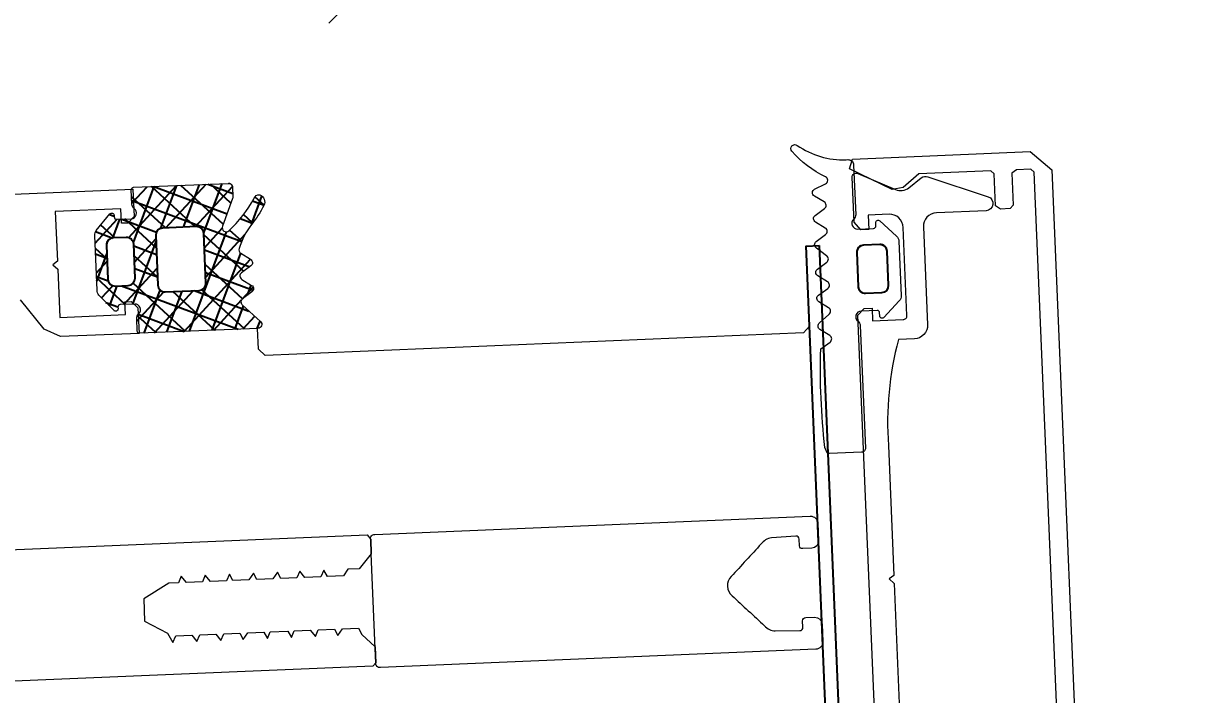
# Model space of a CAD drawing. Header units: millimetres. Extents: x -222892 to 671268, y 0 to 135099.
# Drawn here: x -52746.5 to -52658.3, y 114797.3 to 114848.3 of the extents above; entities that cross this region are included whole.
import ezdxf
from ezdxf import colors
from ezdxf.entities.mleader import LeaderData, LeaderLine
from ezdxf.math import Vec2, Vec3

# ---------------------------------------------------------------- set-up
doc = ezdxf.new("R2010")
doc.units = ezdxf.units.MM
for name, color, linetype in [('_TEXT', 7, 'Continuous'), ('АР_новое окно', 155, 'Continuous'), ('АР_Сущ Несущая стена', 216, 'Continuous')]:
    doc.layers.add(name, color=color, linetype=linetype)
doc.layers.add('АР_Окна', color=4, linetype='Continuous', lineweight=5)
doc.layers.add('АР_Штриховка кирпич', color=250, linetype='Continuous', lineweight=5)
doc.styles.add('ISOCPEUR', font='isocpeur.ttf', dxfattribs={"width": 0.85})

# ---------------------------------------------------------------- blocks, each defined once
blk = doc.blocks.new('стойка витр.')
h = blk.add_hatch()
h.set_pattern_fill('ANSI37', scale=0.5, angle=-69.23283665521843)
h.set_pattern_definition([(335.7671633447816, (-69115.31625940584, 318510.9409690977), (0.6515825639889636, 1.447617495164233), []), (65.76716334478155, (-69115.31625940584, 318510.9409690977), (-1.447617495164233, 0.6515825639889636), [])])
edge = h.paths.add_edge_path()
edge.add_line((-22.69442369043827, 14.13646889062511), (-23.03581465108437, 15.03674084689555))
edge.add_arc((-23.43472203482704, 14.88552442783714), 0.426606969231953, 20.76054121617168, 72.29995807937499)
edge.add_arc((-23.17519432072194, 15.69843630689562), 0.4267278803337561, 110.7639791014305, 252.28796188313498, ccw=False)
edge.add_line((-23.32647754022037, 16.09744767434313), (-22.30045238576713, 16.48652534212306))
edge.add_arc((-22.23557122191811, 16.31559297980009), 0.1828317202011609, 20.74895968860318, 110.7853670150393, ccw=False)
edge.add_line((-22.06459766681655, 16.38036551539699), (-22.02136925791274, 16.26636916297139))
edge.add_arc((-21.85036169383434, 16.33121481389334), 0.1828894349477776, 200.7666051414026, 335.7779732891441)
edge.add_line((-21.68357339510112, 16.25618009645405), (-21.08991230116226, 17.78525728297245))
edge.add_arc((-21.70321396183568, 17.95657679537892), 0.6367804192309714, 344.3928406199507, 381.7248777476984)
edge.add_line((-21.1116628201562, 18.19228116337763), (-22.58147269752226, 22.06827310883818))
edge.add_arc((-23.18057156739388, 21.852472630542), 0.6367804192296693, 19.80944894391843, 57.14148607166609)
edge.add_line((-22.83507592984824, 22.38737642259366), (-24.29334917705273, 23.13834224954917))
edge.add_arc((-24.36844682475663, 22.97158227615987), 0.1828894349476184, 65.75635339884347, 200.7677215648203)
edge.add_line((-24.53945312526776, 22.90673329312267), (-24.49622471639304, 22.79273694081348))
edge.add_arc((-24.66715707872659, 22.7278557770023), 0.1828317201976129, -69.25104032206309, 20.78536700277641, ccw=False)
edge.add_line((-24.60238454316277, 22.55688222189201), (-25.62840969761601, 22.16780455411208))
edge.add_arc((-25.77973726672901, 22.56679910380675), 0.4267278803402734, 149.2463648073436, 290.7703475895543, ccw=False)
edge.add_arc((-26.51302534269302, 23.00322659508151), 0.4266069692186295, 329.2343686070108, 380.7737854734352)
edge.add_line((-26.11415292418678, 23.1545352198882), (-26.50320860397187, 24.18050239048171))
edge.add_arc((-26.6741821590871, 24.11572985494814), 0.1828317201915107, 20.74895966852365, 110.7853670116034)
edge.add_line((-26.73906332292245, 24.28666221726598), (-33.46508004333009, 21.73609814226074))
edge.add_arc((-33.37260125833668, 21.44478009969028), 0.3056444463767395, 107.6120180140902, 200.6882886899978)
edge.add_line((-33.6585366082727, 21.33680091994756), (-33.39916615508264, 20.65282280623796))
edge.add_arc((-33.11489203283651, 20.76049792175978), 0.3039830703862393, 200.7452912846324, 225.8123610097134)
edge.add_line((-33.32677140043234, 20.54252351805917), (-31.79381202385412, 18.90709041146329))
edge.add_arc((-32.0063560722166, 18.68866847666476), 0.3047673113958362, -108.86283880448178, 45.781400895661875, ccw=False)
edge.add_arc((-28.70749382052437, 27.75544220980088), 9.952967568180252, 231.9543329511108, 250.0411665169116, ccw=False)
edge.add_arc((-35.13741779119496, 19.64784166335459), 0.4002801790554734, 42.30928712460122, 119.2250395725891)
edge.add_arc((-34.91139847875967, 19.56672148584141), 0.6024183835395109, 134.3950067436913, 228.6478049676944)
edge.add_arc((-28.53884731806517, 27.80771469972205), 11.01872594929672, 232.0873456721725, 240.8889416158169)
edge.add_arc((-36.88860151399224, 12.8729826853881), 6.091684827127049, 40.75890454826748, 60.61437004968877, ccw=False)
edge.add_arc((-32.50226594848368, 16.64775385941913), 0.3047655738188228, -34.89587558046088, 41.60271899476669, ccw=False)
edge.add_line((-32.25229934006347, 16.47340148731018), (-32.76342180219945, 15.75802363698313))
edge.add_arc((-32.51342051808022, 15.58368567090239), 0.3047857747310843, 145.1100748179471, 256.4242518685471)
edge.add_line((-32.58496309185284, 15.28741547561367), (-31.72801335877739, 15.09082250765641))
edge.add_arc((-31.79955593254474, 14.79455231235153), 0.3047857747455557, -34.88992517811971, 76.42425187022229, ccw=False)
edge.add_line((-31.54955464840168, 14.62021434627968), (-32.06065512256464, 13.90477851201285))
edge.add_arc((-31.81065383841726, 13.73044054594722), 0.304785774745541, 145.1100748233031, 256.4242518693868)
edge.add_line((-31.88219641218893, 13.4341703506434), (-31.02524667911348, 13.23757738269342))
edge.add_arc((-31.09682011228135, 12.94126594878393), 0.3048331054871362, -24.2246592297883, 76.42043308581259, ccw=False)
edge.add_line((-30.81882951050648, 12.81618818287097), (-31.59985344059533, 11.12048939903616))
edge.add_arc((-31.32187980059053, 10.99539431777895), 0.3048247429134716, 155.7710645559098, 290.7402899417831)
edge.add_line((-31.21393143609748, 10.71032366952568), (-22.80062470957637, 13.90072279884771))
edge.add_arc((-22.86539724513609, 14.07169635396312), 0.1828317202009504, 290.7489596761703, 380.7489600455551)
edge = h.paths.add_edge_path(flags=16)
edge.add_line((-23.10434971895302, 21.04022295145114), (-22.19142218885827, 18.63276889372355))
edge.add_arc((-22.69773797682865, 18.4407695405971), 0.5414973949605305, -69.23283665472542, 20.767163345274582, ccw=False)
edge.add_line((-22.5057386237022, 17.93445375262672), (-23.43116100440966, 17.58352553217992))
edge.add_arc((-23.62316035752519, 18.08984132014666), 0.5414973949532591, 200.7671633443313, 290.7671633443313, ccw=False)
edge.add_line((-24.12947614549194, 17.89784196703113), (-25.04240367558668, 20.30529602475872))
edge.add_arc((-24.53608788761267, 20.4972953778888), 0.541497394965222, 110.76716334549809, 200.7671633454981, ccw=False)
edge.add_line((-24.72808724074275, 21.00361116586282), (-23.80266486003529, 21.35453938630963))
edge.add_arc((-23.6106655069234, 20.84822359833925), 0.5414973949553709, 20.767163343835023, 110.767163343835, ccw=False)
edge = h.paths.add_edge_path(flags=16)
edge.add_line((-26.85119390953332, 20.26120087689196), (-25.51269974335446, 16.73149769075098))
edge.add_arc((-26.01901553132848, 16.5394983376209), 0.541497394965222, -69.23283665450191, 20.76716334549809, ccw=False)
edge.add_line((-25.82701617819839, 16.03318254964688), (-28.23444912247942, 15.12026302596496))
edge.add_arc((-28.4264484756095, 15.62657881394625), 0.5414973949720253, 200.7671633452251, 290.76716334522513, ccw=False)
edge.add_line((-28.9327642635908, 15.43457946081617), (-30.27125842979876, 18.96428264696442))
edge.add_arc((-29.76494264181383, 19.15628200007632), 0.5414973949689773, 110.76716334328901, 200.767163343289, ccw=False)
edge.add_line((-29.95694199492573, 19.66259778806125), (-27.5495090506447, 20.57551731175045))
edge.add_arc((-27.35750969751825, 20.06920152376551), 0.541497394974137, 20.767163344728715, 110.76716334472869, ccw=False)
at = {"lineweight": 0, "ltscale": 100, "transparency": 33554687}
for points in [[(65.92687011216185, 59.2824299609274), (-26.6419368966599, 24.17953274302999), (-25.90703195796232, 22.24153677027789), (-25.27813291337225, 21.95846499659092), (-24.82208952034125, 22.13140062004823), (-25.21116718812846, 23.15742577453057), (-20.53714279274573, 24.92985650197079), (-19.19699615391437, 21.39579562939616), (-18.76855027934653, 21.29748815141647), (-18.98085410959902, 20.82581386800302), (-17.68393587967148, 17.40574934773758), (-22.35796027505421, 15.63331862029736), (-22.70380953396671, 16.54534742246324), (-23.1598529269977, 16.37241179900593), (-23.44292470067739, 15.74351275440858), (-22.75122618288151, 13.91945515007683), (-17.16517298531835, 16.03773513642955), (-16.24131551088067, 17.04008095841709), (-15.46667035139399, 19.81128934778826)], [(-4.8720624113339, 3.563811556159635), (-32.68827406296623, -6.984337978748954), (-32.78663952485658, -7.412805841304362), (-32.39756185706938, -8.438830995786702), (-31.09647737510386, -9.118948907402228), (-30.2985029091069, -8.81635004535201), (-29.78357822878752, -9.142708211846184), (-28.64349873815081, -8.710380147196702), (-28.58844165704795, -8.16787993638718), (-28.18751332900138, -8.537466511741513), (-27.04754980615689, -8.105182423096267), (-26.87849637278123, -7.51945380341931), (-26.47751006082399, -7.889018390778801), (-25.33748855406884, -7.456712314131437), (-25.28243147299509, -6.914212103321915), (-24.7675067926466, -7.240570269808813), (-23.62748528589145, -6.808264193168725), (-23.5724282048177, -6.265763982351928), (-23.05744554058765, -6.592100160843984), (-21.91748201774317, -6.159816072198737), (-21.86242493664031, -5.617315861389216), (-21.46149660859373, -5.986902436743549), (-20.32147510183859, -5.554596360096184), (-20.15236368455226, -4.968845752424386), (-19.75143535650568, -5.338432327778719), (-18.6114718336612, -4.906148239133472), (-18.44241840028553, -4.320419619456516), (-18.0414320883574, -4.689984206808731), (-17.35739599072258, -4.430591765623831), (-15.14439867439796, -4.764904394331097), (-14.53915697429329, -6.360969294146344), (-15.78927863537683, -7.87813783652382), (-15.87193323494284, -8.691881148712127), (-16.27286156296032, -8.322294573416002), (-17.41288306971546, -8.754600650063367), (-17.58193650312023, -9.340329269682115), (-17.9828648311377, -8.97074269438599), (-19.12288633789285, -9.403048771026079), (-19.29193977129762, -9.988777390644827), (-19.69292608322576, -9.61921280335082), (-20.83288960607024, -10.05149689199607), (-20.8879466871731, -10.59399710274738), (-21.40287136749248, -10.26763893631141), (-22.54295085812919, -10.6999670009609), (-22.59800793926115, -11.24246721171221), (-22.99893626727862, -10.87288063641608), (-24.25289614239591, -11.34839313392149), (-24.30795322352787, -11.89089334468008), (-24.70893953545601, -11.52132875738607), (-25.84896104221116, -11.95363483402616), (-26.01801447558682, -12.53936345364491), (-26.4189428036334, -12.16977687834878), (-27.55896431035944, -12.60208295499615), (-27.61402139149141, -13.14458316574746), (-28.12900405569235, -12.81824698731361), (-29.26896757853683, -13.25053107595886), (-29.32402465966879, -13.79303128671745), (-29.89022619093885, -15.05085136390699), (-29.45792011427693, -16.19087287064031), (-29.14341260807123, -16.33238676948531), (-1.327200956468005, -5.784237234569446)], [(-69.8438361948356, -5.633594956780144), (-69.21493715024553, -5.916666730459838), (-30.90838462579995, 8.609511357899464), (-30.62531285212026, 9.238410402496811), (-31.1873041553481, 10.72042096611403)], [(-68.58632373265573, -58.46540642052423), (-90.15068845250062, -1.598661102303595), (-90.00917455367744, -1.284153596119722), (-88.98317839115043, -0.8950869223335758), (-88.55468153662514, -0.9934413902010419), (-87.69009137133253, -3.273426419786119), (-87.37564184903749, -3.414962306625966), (-86.69163474338711, -3.155580859434849), (-86.43607351230457, -2.797891934278596), (-87.30066367759719, -0.5179069046935183), (-87.1591497787449, -0.2033993985096458), (-82.02911098225741, 1.741955958394101), (-80.54324021661887, 1.262233232868311), (-79.70200834979187, 1.450846736610401), (-77.34320693471818, 4.170836259007046), (-77.83057009245385, 4.768357554989052), (-90.48468705118285, -0.0301937209587777), (-91.4479567084054, -1.960141251613095), (-69.79711318280897, -59.05493725829001)]]:
    blk.add_lwpolyline(points, dxfattribs=at)
at = {"color": 7, "lineweight": 0, "ltscale": 100, "transparency": 33554687}
for points in [[(-22.69442369043827, 14.13646889062511), (-23.03581465108437, 15.03674084689555, 0.2287523810762611), (-23.30501911480678, 15.29193636016134, -0.7101639231358212), (-23.32647754022037, 16.09744767434313), (-22.30045238576713, 16.48652534212306, -0.4143996870914876), (-22.06459766681655, 16.38036551539699), (-22.02136925791274, 16.26636916297139, 0.6682503890445888), (-21.68357339510112, 16.25618009645405), (-21.08991230116226, 17.78525728297245, 0.1643479059441302), (-21.1116628201562, 18.19228116337763), (-22.58147269752226, 22.06827310883818, 0.1643479059441302), (-22.83507592984824, 22.38737642259366), (-24.29334917705273, 23.13834224954917, 0.6682503891596868), (-24.53945312526776, 22.90673329312267), (-24.49622471639304, 22.79273694081348, -0.4143996870833266), (-24.60238454316277, 22.55688222189201), (-25.62840969761601, 22.16780455411208, -0.7101639231391418), (-26.14645609946456, 22.78500538597291, 0.2287523810910513), (-26.11415292418678, 23.1545352198882), (-26.50320860397187, 24.18050239048171, 0.4143996871765861), (-26.73906332292245, 24.28666221726598), (-33.46508004333009, 21.73609814226074, 0.4300281847644905), (-33.6585366082727, 21.33680091994756), (-33.39916615508264, 20.65282280623796, 0.1098139781175365), (-33.32677140043234, 20.54252351805917), (-31.79381202385412, 18.90709041146329, -0.8000358277039689), (-32.10488848172827, 18.40026861818478, -0.07908294790216032), (-34.84140179419774, 19.91728321780829, 0.3488032577412263), (-35.33285102594527, 19.99716969329165, 0.4361245879823007), (-35.30940773655311, 19.11450854978466, 0.03842309887939363), (-33.89950172111276, 18.18089248692559, -0.08685322061285544), (-32.2743724368047, 16.85010652759956, -0.3467629046601076), (-32.25229934006347, 16.47340148731018), (-32.76342180219945, 15.75802363698313, 0.5278770357902526), (-32.58496309185284, 15.28741547561367), (-31.72801335877739, 15.09082250765641, -0.5278770357776507), (-31.54955464840168, 14.62021434627968), (-32.06065512256464, 13.90477851201285, 0.5278770357650493), (-31.88219641218893, 13.4341703506434), (-31.02524667911348, 13.23757738269342, -0.4697389635461835), (-30.81882951050648, 12.81618818287097), (-31.59985344059533, 11.12048939903616, 0.667984424932516), (-31.21393143609748, 10.71032366952568), (-22.80062470957637, 13.90072279884771, 0.4142135642613711)], [(-74.06369480097783, 3.308391450875206, 0.5779496213016146), (-74.28822709678207, 3.786457927264564), (-75.21591578132939, 3.825837128097191, -0.615333828900983), (-75.41972296024323, 4.330405631961185, 0.1014034095220688), (-73.83454927545972, 7.11715754520992, 0.8870851218243345), (-74.38353605600423, 7.372048574252403, -0.1649969122064492), (-77.37516639285604, 4.905523520799761), (-77.48916274512885, 4.862295111939602, 0.4143043114941015), (-77.73690205768798, 4.311953389369592), (-76.39677740688785, 0.7779505007420084, 0.2286961432583318), (-76.12757003956358, 0.5227576163306367, -0.3190489133936659), (-75.8308042481076, 0.1276532846095506, -0.3190018552396916), (-76.10608007785049, -0.2827473570214352), (-77.2460725926212, -0.7150424396677408, -0.4143996870833266), (-77.48192731157178, -0.6088826129343943), (-77.5683841292921, -0.380889908366953, 0.6683385997492722), (-77.90615079682902, -0.370689789611788), (-78.61388821495348, -1.942959389103635, 0.1988829373258806), (-78.62659800215624, -2.362689632165711), (-77.15678812476108, -6.238681577618991, 0.1988829373551211), (-76.86896414318471, -6.544446800158767), (-75.29665854779887, -7.25210424636316, 0.6683385997492723), (-75.05058378231479, -7.020506375207333), (-75.13704060006421, -6.792513670639892, -0.4143996870833266), (-75.03088077326538, -6.556658951718418), (-73.89088825849467, -6.124363869072113, -0.7102015621310012), (-73.37286607688293, -6.741579856578028, 0.2286961432583318), (-73.40517316877958, -7.111109647914418), (-70.10181337440736, -15.82230158713355, 0.414362099440266), (-69.70872084749863, -15.99923473002855), (-67.42870682594366, -15.13463357074215, 0.1511707915363169), (-67.28675684856717, -15.02397433044825), (-67.28408048482379, -14.56993261339812, 0.03540799054371244), (-69.94453478069045, -7.554127657436766), (-70.80145552181057, -7.357523695485725, -0.527867958552825), (-70.9799117797229, -6.88692200143123), (-70.46881830951315, -6.171555145097955, 0.5278679585528249), (-70.64727456742548, -5.700953451043461), (-71.54744570542243, -5.39029515288712, -0.527867958552825), (-71.72590196330566, -4.91969345882535), (-71.21480849309592, -4.20432660249935, 0.5278679585528249), (-71.39326475097914, -3.733724908495788), (-72.25018549209926, -3.537120946544746, -0.527867958552825), (-72.4286417500116, -3.066519252482976), (-71.91757026780397, -2.351094412268139, 0.5278679585717272), (-72.0960265256872, -1.880492718206369), (-72.95294726680731, -1.683888756255328, -0.5278679585717273), (-73.13140352474875, -1.213287062200834), (-72.66353846338461, -0.3839238536165794, 0.5278679585528249), (-72.84199472126784, 0.08667784044519067), (-73.69893745039008, 0.2833397862850688, -0.5278679585717273), (-73.8773937083024, 0.753941480339563), (-73.36630023809266, 1.469308336665563, 0.5278679585717272), (-73.5447564960632, 1.939910030763713), (-74.40167723721243, 2.136513992714754, -0.5278679585528251), (-74.58013349509565, 2.607115686776524)]]:
    blk.add_lwpolyline(points, format="xyb", close=True, dxfattribs=at)
for points in [[(-26.73906332292245, 24.28666221726598), (-26.73906332292245, 24.28666221726598)], [(-22.80062470957637, 13.90072279884771), (-22.80062470957637, 13.90072279884771)], [(-72.00534459005576, 0.06645459306309931), (-72.91737339223619, -0.2793946658493951)]]:
    blk.add_lwpolyline(points, dxfattribs=at)
at = {"color": 7}
for points in [[(-23.10434971895302, 21.04022295145114), (-22.19142218885827, 18.63276889372355, -0.414213562373095), (-22.5057386237022, 17.93445375262672), (-23.43116100440966, 17.58352553217992, -0.414213562373095), (-24.12947614549194, 17.89784196703113), (-25.04240367558668, 20.30529602475872, -0.414213562373095), (-24.72808724074275, 21.00361116586282), (-23.80266486003529, 21.35453938630963, -0.414213562373095)], [(-26.85119390953332, 20.26120087689196), (-25.51269974335446, 16.73149769075098, -0.414213562373095), (-25.82701617819839, 16.03318254964688), (-28.23444912247942, 15.12026302596496, -0.414213562373095), (-28.9327642635908, 15.43457946081617), (-30.27125842979876, 18.96428264696442, -0.414213562373095), (-29.95694199492573, 19.66259778806125), (-27.5495090506447, 20.57551731175045, -0.414213562373095)], [(-75.33468511578394, -1.905527627641277), (-74.42175758568919, -4.312981685368868, -0.414213562373095), (-74.73607402053312, -5.011296826465696), (-75.88953189010499, -5.44869808882504, -0.414213562373095), (-76.58784703121637, -5.134381653973833), (-77.50077456128201, -2.726927596246242, -0.414213562373095), (-77.18645812643808, -2.028612455142138), (-76.03300025686622, -1.591211192782794, -0.414213562373095)]]:
    blk.add_lwpolyline(points, format="xyb", close=True, dxfattribs=at)
at = {"lineweight": 0, "ltscale": 100, "transparency": 33554687}
blk.add_lwpolyline([(-59.28629948117305, -43.93455252060812), (-73.55412178576807, -6.30930235532287), (-74.18304982228437, -6.026241575636959), (-74.75303158370662, -6.242383619959583), (-74.40718232482322, -7.154412422125461), (-76.57319999407628, -7.975785172551696, -0.414362099391309), (-76.9662925209559, -7.798852029714908), (-79.34394296052051, -1.52882071842032, -0.4143260923197838), (-78.74236241533072, -0.1922330582674476), (-77.26035185172805, 0.3697582449676702), (-76.87127418394084, -0.6562669095073943), (-76.3012924225186, -0.4401248651847709), (-76.06142006575828, 0.3027815256646136), (-77.27188147796551, 3.494853341355338, 0.5512236456822476), (-77.7769173583074, 3.597680757055059), (-79.92338595120236, 1.349376512123854, -0.2673491356416615), (-80.91622193696094, 1.059369939495809), (-82.0875922003761, 1.397509788286698, 0.2496293600316565), (-82.58705019962508, 1.269536347390385), (-86.19986947378493, -1.925987660470128, 0.8270430078467679), (-85.63532520958688, -2.84412238272489), (-82.10129332900397, -1.503986737930973, -0.4143260923197836), (-80.76472567670862, -2.105611734441482), (-78.12768279598095, -9.059679143334506, 0.4143260923033303), (-76.7911151413573, -9.661304145942267), (-75.65109363460215, -9.228998069294903, -0.08279896819570452), (-71.78454054114991, -16.33338165576424), (-68.2828855071275, -25.56749207813118), (-67.85441064060433, -25.66578856210981), (-68.06674346281216, -26.13747383952432), (-64.60831683766446, -35.257587909633, -0.08279896819570452)], format="xyb", dxfattribs=at)
blk.add_lwpolyline([(-72.91737339223619, -0.2793946658493951), (-54.81141330953687, -48.02608389785019), (-53.89938450735644, -47.68023463893769), (-72.00534459005576, 0.06645459306309931)], close=True)
blk.add_lwpolyline([(-32.39756185706938, -8.438830995786702), (-32.78663952485658, -7.412805841304362, 0.5239329190821609), (-33.2204523376422, -7.186144611914642), (-64.21182667926769, -18.93829823563283, 0.4143255057077639), (-64.53033920991584, -19.64587643784762), (-64.05480472955969, -20.89989428329136, 0.410627156480438), (-63.35370618529851, -21.2207818566676), (-62.72021259606117, -20.98055557451153, 0.4925517741577297), (-62.57218080674647, -20.68314875576471), (-62.75156135272118, -20.21010964907327, -0.4411110715409258), (-62.61002546586678, -19.89566012677096), (-60.83807044223067, -19.28752400128724, -0.2080566110632873), (-59.94503853938659, -19.40384657128016, -1.575399656426527e-05), (-56.87977393603069, -20.78551547546522, -0.4398191101055806), (-56.36006749374792, -22.15601788895583, -1.575399656426528e-05), (-57.73845635901671, -25.2227588602982, -0.2080566110632873), (-58.32981322327396, -25.9019745689875), (-60.05946139091975, -26.62167684709857, -0.4411110715409258), (-60.37391091321479, -26.48014096025872), (-60.5532914591895, -26.00710185356729, 0.4925517741577297), (-60.86130306290579, -25.88263065828505), (-61.49479665214312, -26.12285694043385, 0.410627156480438), (-61.80683951149695, -26.82793655114801), (-61.3313050311408, -28.08195439658448, 0.4143255057077639), (-60.62370682114852, -28.40042247599195), (-29.6323624739598, -16.64818975485105, 0.5239329190821609), (-29.45792011430603, -16.19087287058937), (-29.84699778209324, -15.16484771611431)], format="xyb", close=True, dxfattribs=at)
at = {"color": 7, "lineweight": 0, "ltscale": 100, "transparency": 33554687}
blk.add_arc((-33.37357679728302, 21.44486016019073), 0.304760386648688, 110.7561904730667, 200.7778938289061, dxfattribs=at)
blk = doc.blocks.new('A$Cec9b444d')
at = {"layer": 'АР_новое окно'}
h = blk.add_hatch(dxfattribs=at)
h.set_pattern_fill('ANSI37', color=256, scale=0.4999999999999999, angle=24.59291897554258)
h.set_pattern_definition([(69.59291897554259, (-312533.4256309916, -91758.61839273755), (-1.487866758978935, 0.5535420106238736), []), (159.5929189755425, (-312533.4256309916, -91758.61839273755), (-0.5535420106238738, -1.487866758978935), [])])
edge = h.paths.add_edge_path()
edge.add_line((6548.451543394764, 2238.445642179062), (6548.411292953318, 2239.407628293973))
edge.add_arc((6548.837524924576, 2239.425511606693), 0.426606969230795, 130.8631193106455, 182.402536173819, ccw=False)
edge.add_arc((6548.279159500191, 2240.070808755573), 0.4267278803331276, 310.8751155085644, 452.3990982904126)
edge.add_line((6548.261296701107, 2240.497162604228), (6547.164936934255, 2240.451289837502))
edge.add_arc((6547.172522067331, 2240.268615527143), 0.1828317201942392, 92.37771037387427, 182.4141177003121)
edge.add_line((6546.989852613653, 2240.260914319286), (6546.994949299698, 2240.139103451585))
edge.add_arc((6546.812219818644, 2240.131456087688), 0.1828894349619838, -132.61489588426417, 2.3964722633974134, ccw=False)
edge.add_line((6546.688391359247, 2239.996863895997), (6545.541124098359, 2241.169164356219))
edge.add_arc((6546.03759845924, 2241.567915546037), 0.6367804192920743, 181.4381996426683, 218.7702367704202, ccw=False)
edge.add_line((6545.401018639514, 2241.55193319603), (6545.227726129679, 2245.69362661085))
edge.add_arc((6545.863416062311, 2245.730877273636), 0.6367804192392239, 146.0215913215114, 183.353628449271, ccw=False)
edge.add_line((6545.335367020553, 2246.086761400601), (6546.380695375988, 2247.350802209357))
edge.add_arc((6546.515334283268, 2247.227024545505), 0.1828894349669478, 2.3953558180173786, 137.4067239839457, ccw=False)
edge.add_line((6546.698063913306, 2247.234668348798), (6546.703160599324, 2247.11285748121))
edge.add_arc((6546.885834909646, 2247.120442614361), 0.1828317201596406, 182.3777103978586, 272.4141177228796)
edge.add_line((6546.893536117574, 2246.937773160721), (6547.989895884453, 2246.983645927334))
edge.add_arc((6547.972080475158, 2247.410001758865), 0.4267278803749426, 272.3927298041481, 413.916712586526)
edge.add_arc((6548.474588932293, 2248.099686910254), 0.4266069692122565, 182.3892919169225, 233.92870878341319, ccw=False)
edge.add_line((6548.048352838608, 2248.081902124042), (6548.002482664331, 2249.178199932186))
edge.add_arc((6548.185152117981, 2249.185901140067), 0.1828317201684116, 92.3777103656563, 182.4141177085033, ccw=False)
edge.add_line((6548.177566984933, 2249.368575450402), (6555.364656006614, 2249.66929029583))
edge.add_arc((6555.394221839319, 2249.365079202822), 0.305644446330617, 2.474788707097389, 95.55105938295537, ccw=False)
edge.add_line((6555.699581216659, 2249.37827686335), (6555.730161332851, 2248.647411657844))
edge.add_arc((6555.426448873583, 2248.63458788721), 0.3039830702646786, -22.649283628637875, 2.417786096509303, ccw=False)
edge.add_line((6555.706988562623, 2248.5175272624), (6554.940899378238, 2246.410939201619))
edge.add_arc((6555.222226203743, 2246.293728573489), 0.3047673113956771, 157.3816764940331, 312.0259161941805)
edge.add_arc((6548.622877420103, 2253.332014850413), 9.952967568207473, 313.1219108744432, 331.2087444402439)
edge.add_arc((6557.723599636435, 2248.407183479588), 0.4002801790498829, 83.93803781351778, 160.8537902615971, ccw=False)
edge.add_arc((6557.547708546624, 2248.243697892138), 0.6024183835293704, -25.484727576248872, 68.76807064779598, ccw=False)
edge.add_arc((6548.447264319586, 2253.313736582851), 11.01872594966432, 322.2741357768159, 331.0757317204602, ccw=False)
edge.add_arc((6561.998506221537, 2242.867279844155), 6.091684826941774, 142.5487073405098, 162.4041728419304)
edge.add_arc((6556.480953075582, 2244.612400008807), 0.3047655738086504, 161.5603583962118, 238.0589529714075)
edge.add_line((6556.319717943689, 2244.353778108685), (6557.071031851974, 2243.897117346932))
edge.add_arc((6556.909759173021, 2243.638495051894), 0.3047857747129721, -53.261174478714395, 58.053002572099615, ccw=False)
edge.add_line((6557.092072367689, 2243.3942487264), (6556.381531947649, 2242.876422547476))
edge.add_arc((6556.563845142314, 2242.63217622197), 0.304785774720753, 126.7388255193569, 238.0530025677395)
edge.add_line((6556.402572463337, 2242.373553926938), (6557.153888964064, 2241.916831206488))
edge.add_arc((6556.992616285055, 2241.65820891139), 0.3047857747936488, -53.26117447681611, 58.05300256926603, ccw=False)
edge.add_line((6557.17492947978, 2241.413962585838), (6556.464389059714, 2240.896136407027))
edge.add_arc((6556.646746847417, 2240.651864305688), 0.3048331055332871, 126.7426443079046, 227.3877366234162)
edge.add_line((6556.440364621333, 2240.427521712796), (6557.825431740102, 2239.175730268071))
edge.add_arc((6557.619071919477, 2238.951378427537), 0.3048247429575804, -87.57721254543412, 47.392012840440714, ccw=False)
edge.add_line((6557.631957781217, 2238.646826168498), (6548.6419140564, 2238.270673932097))
edge.add_arc((6548.6342128485, 2238.453343385784), 0.1828317202055253, 182.4141173443002, 272.4141177137184, ccw=False)
edge = h.paths.add_edge_path(flags=16)
edge.add_line((6546.112836551766, 2244.954122015627), (6546.220471903409, 2242.381635602362))
edge.add_arc((6546.761495928793, 2242.404272577622), 0.5414973949076394, 182.3959140496314, 272.3959140496775)
edge.add_line((6546.784132904054, 2241.863248552238), (6547.772993519362, 2241.904623449128))
edge.add_arc((6547.750356544166, 2242.445647474536), 0.5414973949285851, 272.3959140427484, 362.3959140428485)
edge.add_line((6548.291380569573, 2242.468284449733), (6548.183745217942, 2245.040770863001))
edge.add_arc((6547.642721192489, 2245.018133887785), 0.5414973949748565, 2.395914044662461, 92.39591404475459)
edge.add_line((6547.620084217272, 2245.559157913239), (6546.631223601948, 2245.517783016344))
edge.add_arc((6546.653860577216, 2244.976758990894), 0.5414973949733509, 92.39591405006294, 182.3959140500629)
edge = h.paths.add_edge_path(flags=16)
edge.add_line((6549.864071890762, 2245.711717034527), (6550.021882106246, 2241.940050671968))
edge.add_arc((6550.562906131702, 2241.962687647185), 0.5414973949776016, 182.3959140446985, 272.3959140446524)
edge.add_line((6550.585543106919, 2241.42166362173), (6553.158006959387, 2241.529298029349))
edge.add_arc((6553.135369984131, 2242.070322054817), 0.541497394991523, 272.3959140488266, 362.3959140488768)
edge.add_line((6553.676394009599, 2242.092959030074), (6553.518583794114, 2245.864625392754))
edge.add_arc((6552.977559768718, 2245.841988417477), 0.5414973949192282, 2.395914051313867, 92.39591405126782)
edge.add_line((6552.954922793442, 2246.383012442871), (6550.38245894097, 2246.275378035251))
edge.add_arc((6550.405095916228, 2245.734354009785), 0.5414973949893273, 92.395914049029, 182.395914049029)
at = {"layer": 'АР_новое окно', "lineweight": 0, "ltscale": 100, "transparency": 33554687}
for points in [[(6599.939105890491, 2248.696504763134, -0.5779496213016146), (6599.957491198389, 2249.224353499256), (6600.794908192664, 2249.62546420042, 0.615333828900983), (6600.783814496111, 2250.169526394583, -0.1014034095220688), (6598.230255705974, 2252.108108180962, -0.8870851218243345), (6598.634726856899, 2252.558395877861, 0.1649969122064492), (6602.35540535915, 2251.467456193717), (6602.477216226735, 2251.47255287969, -0.4143043114941015), (6602.921461679869, 2251.06402288571), (6603.079464131609, 2247.287762073524, -0.2286961432583318), (6602.9323378339, 2246.947247951338, 0.3190489133936659), (6602.814908724154, 2246.467260688883, 0.3190018552396916), (6603.229425191936, 2246.198222462989), (6604.447564846977, 2246.249190619536, 0.4143996870833266), (6604.622649167579, 2246.439566137753), (6604.612455795542, 2246.683187872809, -0.6683385997492722), (6604.91898254677, 2246.825426105775), (6606.188120041545, 2245.658286882754, -0.1988829373258806), (6606.364905968894, 2245.277390897576), (6606.538198478745, 2241.135697482641, -0.1988829373551211), (6606.393848875224, 2240.741364872268), (6605.22664510107, 2239.472286743834, -0.6683385997492723), (6604.909307754459, 2239.58842189158), (6604.899114382422, 2239.832043626755, 0.4143996870833266), (6604.708738864118, 2240.007127947351), (6603.490599209062, 2239.9561597908, 0.7102015621310012), (6603.257116917832, 2239.184934418077, -0.2286961432583318), (6603.432174068328, 2238.857900767051), (6603.821644515197, 2229.549551627407, -0.414362099440266), (6603.529836131303, 2229.232258484064), (6601.093525841768, 2229.130320874804, -0.1511707915363169), (6600.919490833386, 2229.176223809392), (6600.73843312358, 2229.592612029039, -0.03540799054371244), (6600.424762077177, 2237.089354435918), (6601.135271517862, 2237.60717931858, 0.527867958552825), (6601.114231291307, 2238.110041028505), (6600.362948362374, 2238.566703086401, -0.5278679585528249), (6600.341908135821, 2239.069564796326), (6601.04731829807, 2239.709262505277, 0.527867958552825), (6601.026278071489, 2240.212124215195), (6600.274995142569, 2240.668786273095, -0.5278679585528249), (6600.253954915986, 2241.171647983013), (6600.964464356672, 2241.689472865675, 0.527867958552825), (6600.943424130117, 2242.1923345756), (6600.192138608784, 2242.649058592201, -0.5278679585717272), (6600.171098382199, 2243.151920302118), (6600.881607822887, 2243.669745184781, 0.5278679585717273), (6600.86056759636, 2244.172606894713), (6600.104187981394, 2244.751079820193, -0.5278679585528249), (6600.083147754812, 2245.253941530111), (6600.793654603081, 2245.771828371475, 0.5278679585717273), (6600.772614376528, 2246.274690081399), (6600.02133144761, 2246.731352139299, -0.5278679585717272), (6600.000291221097, 2247.234213849233), (6600.710800661784, 2247.752038732016, 0.5278679585528251), (6600.689760435227, 2248.254900441821)], [(6548.451543394764, 2238.445642179062), (6548.411292953318, 2239.407628293973, -0.2287523810762611), (6548.558415547439, 2239.748143690948, 0.7101639231358212), (6548.261296701107, 2240.497162604228), (6547.164936934255, 2240.451289837502, 0.4143996870914876), (6546.989852613653, 2240.260914319286), (6546.994949299698, 2240.139103451585, -0.6682503890445888), (6546.688391359247, 2239.996863895997), (6545.541124098359, 2241.169164356219, -0.1643479059441302), (6545.401018639514, 2241.55193319603), (6545.227726129679, 2245.69362661085, -0.1643479059441302), (6545.335367020553, 2246.086761400601), (6546.380695375988, 2247.350802209357, -0.6682503891596868), (6546.698063913306, 2247.234668348798), (6546.703160599324, 2247.11285748121, 0.4143996870833266), (6546.893536117574, 2246.937773160721), (6547.989895884453, 2246.983645927334, 0.7101639231391418), (6548.223406404954, 2247.75486689323, -0.2287523810910513), (6548.048352838608, 2248.081902124042), (6548.002482664331, 2249.178199932186, -0.4143996871765861), (6548.177566984933, 2249.368575450402), (6555.364656006614, 2249.66929029583, -0.4300281847644905), (6555.699581216659, 2249.37827686335), (6555.730161332851, 2248.647411657844, -0.1098139781175365), (6555.706988562623, 2248.5175272624), (6554.940899378238, 2246.410939201619, 0.8000358277039689), (6555.426257763672, 2246.067334588039, 0.07908294790216032), (6557.345461075705, 2248.538467334762, -0.3488032577412263), (6557.765870793176, 2248.805225400808, -0.4361245879823007), (6558.091511625516, 2247.984495036826, -0.03842309887939363), (6557.162496953734, 2246.571552835245, 0.08685322061285544), (6556.19183496043, 2244.708799025762, 0.3467629046601076), (6556.319717943689, 2244.353778108685), (6557.071031851974, 2243.897117346932, -0.5278770357902526), (6557.092072367689, 2243.3942487264), (6556.381531947649, 2242.876422547476, 0.5278770357776507), (6556.402572463337, 2242.373553926938), (6557.153888964064, 2241.916831206488, -0.5278770357650493), (6557.17492947978, 2241.413962585838), (6556.464389059714, 2240.896136407027, 0.4697389635461835), (6556.440364621333, 2240.427521712796), (6557.825431740102, 2239.175730268071, -0.667984424932516), (6557.631957781217, 2238.646826168498), (6548.6419140564, 2238.270673932097, -0.4142135642613711)], [(6566.252485336278, 2221.506884218814), (6566.206612569597, 2222.603243985662, -0.5239329190821609), (6566.516298218073, 2222.982273890274), (6599.632131240406, 2224.367915119248, -0.4143255057077639), (6600.203293706062, 2223.842662244709), (6600.259359844195, 2222.502680757268, -0.410627156480438), (6599.740998517873, 2221.93188347369), (6599.064078579996, 2221.903560480386, -0.4925517741577297), (6598.810994950661, 2222.118764808934), (6598.789845749295, 2222.624231017571, 0.4411110715409258), (6598.536030642088, 2222.857659380561), (6596.667704610457, 2222.719775398874, 0.2080566110632873), (6595.892416317632, 2222.261556037893, 1.575399656426527e-05), (6593.617724516777, 2219.785544474798, 0.4398191101055806), (6593.678998587101, 2218.321093335344, 1.575399656426528e-05), (6596.152575247059, 2216.0437539763, 0.2080566110632873), (6596.963431422138, 2215.651900453608), (6598.836745487541, 2215.670570358961, 0.4411110715409258), (6599.070173850616, 2215.924385466189), (6599.049024649249, 2216.429851674825, -0.4925517741577297), (6599.28324644893, 2216.665445339898), (6599.960166386808, 2216.693768333202, -0.410627156480438), (6600.524397888005, 2216.168267794175), (6600.580464026125, 2214.828286306731, -0.4143255057077639), (6600.055175271769, 2214.257156838929), (6566.939338713067, 2212.871600129467, -0.5239329190821609), (6566.599072948383, 2213.223435430238), (6566.553200181688, 2214.319795197203)]]:
    blk.add_lwpolyline(points, format="xyb", close=True, dxfattribs=at)
for points in [[(6619.201964706165, 2189.74783244971), (6616.65949785852, 2250.512825753261), (6616.405680158926, 2250.74631607508), (6615.309351371398, 2250.700444604608), (6614.954083753788, 2250.441469556443), (6615.056020066797, 2248.005190246279), (6614.82259170372, 2247.751375139052), (6614.09169551892, 2247.72079372673), (6613.716038564789, 2247.949124107491), (6613.614102251781, 2250.385403417656), (6613.360284552157, 2250.618893739468), (6607.878578655816, 2250.389533794706), (6606.701184102053, 2249.36401544263), (6605.853573735699, 2249.206526476632), (6602.615011064534, 2250.779421559826), (6602.828052683468, 2251.520480137387), (6616.349616612584, 2252.086235618392), (6617.994380082107, 2250.690764718341), (6620.54704289419, 2189.682087720909)], [(6548.177566984933, 2249.368575450402), (6548.177566984933, 2249.368575450402)], [(6449.215957556616, 2245.093199592735), (6548.13040934276, 2249.231877156003), (6548.217055597699, 2247.161030448478), (6547.75019887152, 2246.653400234138), (6547.262893442533, 2246.6330108975), (6547.217020675839, 2247.729370664465), (6542.222589229186, 2247.520398759974), (6542.380594273341, 2243.744075988968), (6542.025355042697, 2243.485164195772), (6542.406077703476, 2243.135021651159), (6542.558986061643, 2239.480509747747), (6547.553417508296, 2239.689481652237), (6547.51264142762, 2240.664030551615), (6547.999946856634, 2240.684419888139), (6548.507577071059, 2240.217563161921), (6548.589129232369, 2238.268465363396), (6542.620148886406, 2238.018717378262), (6541.376492229389, 2238.576864222066), (6539.574238497655, 2240.819976467822)], [(6536.224609914112, 2221.71483997665), (6565.94763881764, 2222.958480623832), (6566.206612569597, 2222.603243985662), (6566.252485336278, 2221.506884218814), (6565.323806611217, 2220.369810330019), (6564.471130538225, 2220.334133527756), (6564.12608727206, 2219.83153804057), (6562.90785467889, 2219.780565995463), (6562.643843607177, 2220.257678052557), (6562.420611208581, 2219.760179251341), (6561.202502532864, 2219.709212391047), (6560.816680593607, 2220.181227762059), (6560.593386236249, 2219.683726368547), (6559.375215601785, 2219.632756915841), (6559.111204530142, 2220.109868972833), (6558.766161263949, 2219.60727348564), (6557.547990629483, 2219.556304032934), (6557.283979557825, 2220.033416089923), (6556.938874332926, 2219.530818010327), (6555.720765657196, 2219.479851150031), (6555.456754585495, 2219.95696320713), (6555.2335221869, 2219.459464405912), (6554.015351552436, 2219.408494953207), (6553.629467654446, 2219.880507731809), (6553.406235255822, 2219.383008930707), (6552.188126580105, 2219.332042070414), (6551.802304640876, 2219.804057441313), (6551.579010283549, 2219.306556047807), (6550.848083119351, 2219.275973339213), (6548.944979412476, 2218.098128554599), (6549.016338201721, 2216.392652491124), (6550.762463835978, 2215.489519154978), (6551.158541106019, 2214.773884641321), (6551.381773504614, 2215.271383442419), (6552.59994413908, 2215.322352895123), (6552.985766078322, 2214.850337524228), (6553.208998476958, 2215.347836325215), (6554.427169111408, 2215.398805777918), (6554.812991050665, 2214.926790407025), (6555.036285408009, 2215.424291800535), (6556.254394083725, 2215.475258660827), (6556.518405155399, 2214.998146603843), (6556.863448421564, 2215.500742091029), (6558.081681014747, 2215.55171413614), (6558.345692086447, 2215.074602079162), (6558.568924485042, 2215.572100880259), (6559.908844028329, 2215.628164426521), (6560.172855100017, 2215.15105236966), (6560.396149457371, 2215.648553763053), (6561.614320091836, 2215.699523215758), (6562.000142031051, 2215.227507844855), (6562.22337442969, 2215.725006645962), (6563.441545064126, 2215.775976098662), (6563.705556135827, 2215.298864041682), (6564.050661360712, 2215.801462121274), (6565.268770036427, 2215.852428981567), (6565.532781108128, 2215.375316924589), (6566.548103495685, 2214.441606064674), (6566.599072948368, 2213.223435430235), (6566.365582626559, 2212.969617730599), (6536.642553723045, 2211.725977083422)], [(6599.321895621155, 2244.90625257312), (6600.296444520465, 2244.947028653764)], [(6599.57674029233, 2238.815461359544), (6599.10988356615, 2238.307831145203), (6558.177394910321, 2236.595175720735), (6557.669764695924, 2237.062032446841), (6557.603505185099, 2238.645635684023)], [(6548.6419140564, 2238.270673932097), (6548.6419140564, 2238.270673932097)]]:
    blk.add_lwpolyline(points, dxfattribs=at)
blk.add_lwpolyline([(6604.935920217602, 2199.449179819476), (6603.253725278504, 2239.653662448898), (6603.720612984007, 2240.161293959492), (6604.329667321845, 2240.186777389695), (6604.370443402522, 2239.212228490437), (6606.684942824486, 2239.309069413608, 0.414362099391309), (6606.976751208367, 2239.626362556946), (6606.696423107072, 2246.326208108336, 0.4143260923197838), (6605.617590452052, 2247.318420700623), (6604.03398721489, 2247.252161189775), (6604.07985998157, 2246.155801422926), (6603.470805643718, 2246.130317992721), (6602.958047763923, 2246.718984290266), (6602.815332777835, 2250.129874458513, -0.5512236456822476), (6603.239210102969, 2250.423068474617), (6606.097019133974, 2249.200314639889, 0.2673491356416615), (6607.12389557631, 2249.324217339476), (6608.067833380102, 2250.095857329253, -0.2496293600316565), (6608.577367868221, 2250.174661516938), (6613.155912041436, 2248.657832572541, -0.8270430078467679), (6612.998024097772, 2247.591646382596), (6609.22173230623, 2247.433642634549, 0.4143260923197836), (6608.229555593913, 2246.354776981652), (6608.540466403817, 2238.924004266056, -0.4143260923033303), (6607.548289691799, 2237.845138606527), (6606.330119057333, 2237.794169153822, 0.08279896819570452), (6605.569758482407, 2229.741570146997), (6605.982608197724, 2219.87445616253), (6605.627337987712, 2219.615543073071), (6606.008091627858, 2219.265401824722), (6606.41584465717, 2209.520098707846, 0.08279896819570452)], format="xyb", dxfattribs=at)
at = {"layer": 'АР_новое окно'}
for points in [[(6549.864071890762, 2245.711717034527), (6550.021882106246, 2241.940050671968, 0.414213562373095), (6550.585543106919, 2241.42166362173), (6553.158006959387, 2241.529298029349, 0.414213562373095), (6553.676394009599, 2242.092959030074), (6553.518583794114, 2245.864625392754, 0.414213562373095), (6552.954922793442, 2246.383012442871), (6550.38245894097, 2246.275378035251, 0.414213562373095)], [(6546.112836551766, 2244.954122015627), (6546.220471903409, 2242.381635602362, 0.414213562373095), (6546.784132904054, 2241.863248552238), (6547.772993519362, 2241.904623449128, 0.414213562373095), (6548.291380569573, 2242.468284449733), (6548.183745217942, 2245.040770863001, 0.414213562373095), (6547.620084217272, 2245.559157913239), (6546.631223601948, 2245.517783016344, 0.414213562373095)], [(6603.158532975911, 2244.402828275617), (6603.266168327554, 2241.830341862353, 0.414213562373095), (6603.829829328198, 2241.311954812227), (6605.062357395863, 2241.363524993941, 0.414213562373095), (6605.580744446072, 2241.927185994664), (6605.473109094415, 2244.499672407926, 0.414213562373095), (6604.909448093729, 2245.018059458161), (6603.676920026093, 2244.966489276335, 0.414213562373095)]]:
    blk.add_lwpolyline(points, format="xyb", close=True, dxfattribs=at)
blk.add_lwpolyline([(6600.296444520465, 2244.947028653764), (6602.431160931216, 2193.927276508387), (6601.456612031932, 2193.886500427629), (6599.321895621155, 2244.90625257312)], close=True, dxfattribs=at)
at = {"layer": 'АР_новое окно', "lineweight": 0, "ltscale": 100, "transparency": 33554687}
blk.add_arc((6555.395087247319, 2249.365536537318), 0.3047603866486879, 2.385183564763677, 92.40688691944533, dxfattribs=at)
at = {"layer": 'АР_новое окно', "xscale": -1, "rotation": 23.16307739127605}
blk.add_blockref('стойка витр.', (6533.147112819702, 2216.521887388638), dxfattribs=at)
blk = doc.blocks.new('_DotSmall')
at = {"color": 0, "linetype": 'ByBlock', "const_width": 0.5}
blk.add_lwpolyline([(-0.0625, 0, 1), (0.0625, 0, 1)], format="xyb", close=True, dxfattribs=at)

msp = doc.modelspace()

# ---------------------------------------------------------------- hatches: boundary and pattern name
at = {"layer": 'АР_Штриховка кирпич', "ltscale": 100}
h = msp.add_hatch(dxfattribs=at)
h.set_pattern_fill('ANSI32', color=256, scale=20)
h.set_pattern_definition([(45, (0, 0), (-134.7038418160373, 134.7038418160373), []), (45, (89.80260000000001, 0), (-134.7038418160373, 134.7038418160373), [])])
edge = h.paths.add_edge_path()
edge.add_line((-52190.75904608145, 115850.682458348), (-53060.75904608145, 115850.6824583506))
edge.add_arc((-1355495.211714023, 115349.5115217261), 1302434.549092102, -0.022047157869224066, 0.022047157925783267, ccw=False)
edge.add_line((-53060.75904608096, 114848.3405863874), (-52576.39981311938, 114848.3405863749))
edge.add_line((-52576.39981311938, 114848.3405863749), (-52576.39981311891, 115210.6824583401))
edge.add_line((-52576.39981311891, 115210.6824583401), (-52190.75904608142, 115210.6824583524))
edge.add_line((-52190.75904608142, 115210.6824583524), (-52190.75904608145, 115850.682458348))

# ---------------------------------------------------------------- linework, layer by layer
at = {"layer": 'АР_Сущ Несущая стена', "ltscale": 100}
msp.add_arc((-62032.83425322798, 115337.2415043112), 9628.85431650461, 272.2700411469474, 357.0895800963976, dxfattribs=at)

# ---------------------------------------------------------------- block references
at = {"layer": 'АР_Окна', "ltscale": 100}
msp.add_blockref('A$Cec9b444d', (-59286.24979763362, 112586.4970597865), dxfattribs=at)

# ---------------------------------------------------------------- leaders
at = {"layer": '_TEXT'}
ml = msp.add_multileader_mtext('Standard', dxfattribs=at)
ml.set_content('-0,125', color=256, style='ISOCPEUR')
ml.set_leader_properties(color=256, linetype='Continuous', lineweight=-1)
ml.set_arrow_properties(name='DOTSMALL')
ml.build(insert=Vec2(0, 0))
ml.multileader.update_dxf_attribs({"has_dogleg": 0, "has_text_frame": 1, "text_left_attachment_type": 4, "text_right_attachment_type": 4, "dogleg_length": 0, "arrow_head_size": 180})
ctx = ml.context
ctx.base_point, ctx.char_height, ctx.arrow_head_size, ctx.landing_gap_size, ctx.plane_origin = Vec3(-60818.86833564375, 129158.4810110584), 250, 180, 50, Vec3(-62980.08070571229, 128209.7320814887)
ctx.left_attachment, ctx.right_attachment, ctx.text_align_type = 4, 4, 1
notes = []
notes.append((ctx, [(0, (0, 0, 0), (0, 0), (1, 0), 1, [])]))
ctx.mtext.insert, ctx.mtext.width, ctx.mtext.alignment, ctx.mtext.line_spacing_style, ctx.mtext.flow_direction = Vec3(-60402.30583564375, 129491.8143443918), 852.6970314602484, 2, 2, 5
ml = msp.add_multileader_mtext('Standard', dxfattribs=at)
ml.set_content('-0,125', color=256, style='ISOCPEUR')
ml.set_leader_properties(color=256, linetype='Continuous', lineweight=-1)
ml.set_arrow_properties(name='DOTSMALL')
ml.build(insert=Vec2(0, 0))
ml.multileader.update_dxf_attribs({"has_dogleg": 0, "has_text_frame": 1, "text_left_attachment_type": 4, "text_right_attachment_type": 4, "dogleg_length": 0, "arrow_head_size": 180})
ctx = ml.context
ctx.base_point, ctx.char_height, ctx.arrow_head_size, ctx.landing_gap_size, ctx.plane_origin = Vec3(-69943.07172829562, 122200.4463248388), 250, 180, 50, Vec3(-72104.28409836415, 121251.697395269)
ctx.left_attachment, ctx.right_attachment, ctx.text_align_type = 4, 4, 1
notes.append((ctx, [(0, (0, 0, 0), (0, 0), (1, 0), 1, [])]))
ctx.mtext.insert, ctx.mtext.width, ctx.mtext.alignment, ctx.mtext.line_spacing_style, ctx.mtext.flow_direction = Vec3(-69526.50922829562, 122533.7796581721), 852.6970314602484, 2, 2, 5
ml = msp.add_multileader_mtext('Standard', dxfattribs=at)
ml.set_content('{\\W0.8;-2,730}', color=256, style='ISOCPEUR')
ml.set_leader_properties(color=256, linetype='Continuous', lineweight=-1)
ml.set_arrow_properties(name='DOTSMALL')
ml.build(insert=Vec2(0, 0))
ml.multileader.update_dxf_attribs({"has_dogleg": 0, "has_text_frame": 1, "text_left_attachment_type": 4, "text_right_attachment_type": 4, "dogleg_length": 0, "arrow_head_size": 180})
ctx = ml.context
ctx.base_point, ctx.char_height, ctx.arrow_head_size, ctx.landing_gap_size, ctx.plane_origin = Vec3(-179853.1649409975, 121809.0184862663, 2.299351988461806e-08), 250, 180, 50, Vec3(-184511.6738760275, 117956.7109726351, 2.299351988461806e-08)
ctx.left_attachment, ctx.right_attachment, ctx.text_align_type = 4, 4, 1
notes.append((ctx, [(0, (0, 0, 0), (0, 0), (1, 0), 1, [])]))
ctx.mtext.insert, ctx.mtext.width, ctx.mtext.defined_height, ctx.mtext.alignment, ctx.mtext.line_spacing_style, ctx.mtext.flow_direction = Vec3(-179438.1649409975, 122142.3518195997, 2.299351988461806e-08), 769.9889591111103, 343.8884462512117, 2, 2, 5
ml = msp.add_multileader_mtext('Standard', dxfattribs=at)
ml.set_content('{\\W0.8;-2,430}', color=256, style='ISOCPEUR')
ml.set_leader_properties(color=256, linetype='Continuous', lineweight=-1)
ml.set_arrow_properties(name='DOTSMALL')
ml.build(insert=Vec2(0, 0))
ml.multileader.update_dxf_attribs({"has_dogleg": 0, "has_text_frame": 1, "text_left_attachment_type": 4, "text_right_attachment_type": 4, "dogleg_length": 0, "arrow_head_size": 180})
ctx = ml.context
ctx.base_point, ctx.char_height, ctx.arrow_head_size, ctx.landing_gap_size, ctx.plane_origin = Vec3(-166064.0904518312, 120038.584608439), 250, 180, 50, Vec3(-165011.3970671901, 118383.4112137306)
ctx.left_attachment, ctx.right_attachment, ctx.text_align_type = 4, 4, 1
notes.append((ctx, [(0, (0, 0, 0), (0, 0), (1, 0), 1, [])]))
ctx.mtext.insert, ctx.mtext.width, ctx.mtext.alignment, ctx.mtext.line_spacing_style, ctx.mtext.flow_direction = Vec3(-165639.0904518312, 120371.9179417723), 852.6970314602484, 2, 2, 5
ml = msp.add_multileader_mtext('Standard', dxfattribs=at)
ml.set_content('{\\W0.8;-2,430}', color=256, style='ISOCPEUR')
ml.set_leader_properties(color=256, linetype='Continuous', lineweight=-1)
ml.set_arrow_properties(name='DOTSMALL')
ml.build(insert=Vec2(0, 0))
ml.multileader.update_dxf_attribs({"has_dogleg": 0, "has_text_frame": 1, "text_left_attachment_type": 4, "text_right_attachment_type": 4, "dogleg_length": 0, "arrow_head_size": 180})
ctx = ml.context
ctx.base_point, ctx.char_height, ctx.arrow_head_size, ctx.landing_gap_size, ctx.plane_origin = Vec3(-201773.7299577214, 117132.6558246998), 250, 180, 50, Vec3(-200721.0365730803, 115477.4824299913)
ctx.left_attachment, ctx.right_attachment, ctx.text_align_type = 4, 4, 1
notes.append((ctx, [(0, (0, 0, 0), (0, 0), (1, 0), 1, [])]))
ctx.mtext.insert, ctx.mtext.width, ctx.mtext.alignment, ctx.mtext.line_spacing_style, ctx.mtext.flow_direction = Vec3(-201348.7299577214, 117465.9891580331), 852.6970314602484, 2, 2, 5
for ctx, leaders in notes:
    for number, flags, end, landing, length, lines in leaders:
        leader = LeaderData()
        leader.index, (leader.has_last_leader_line, leader.has_dogleg_vector, leader.attachment_direction) = number, flags
        leader.last_leader_point, leader.dogleg_vector, leader.dogleg_length = Vec3(end), Vec3(landing), length
        for number, points, colour, breaks in lines:
            line = LeaderLine()
            line.index, line.vertices, line.color, line.breaks = number, Vec3.list(points), colors.encode_raw_color(colour), breaks
            leader.lines.append(line)
        ctx.leaders.append(leader)

doc.saveas('drawing.dxf')
